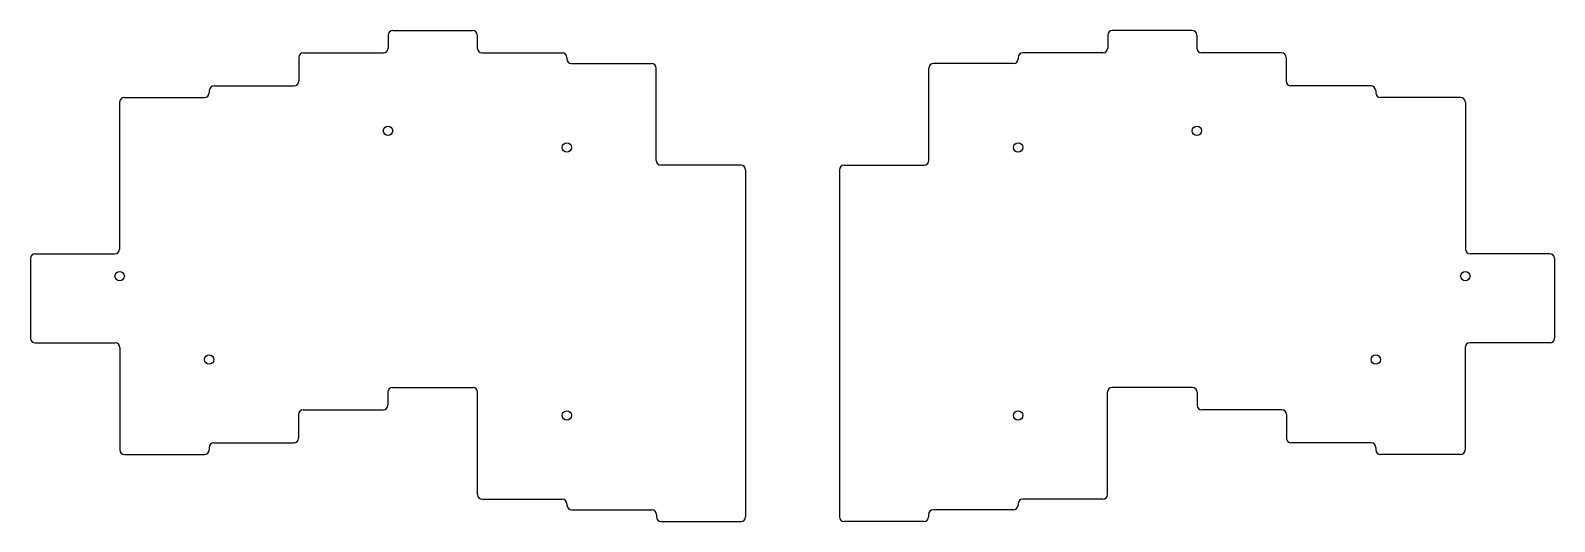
# Model space of a CAD drawing. Header units: millimetres. Extents: x 3 to 327, y 3 to 107.
import ezdxf

# ---------------------------------------------------------------- set-up
doc = ezdxf.new("R2010")
doc.units = ezdxf.units.MM

msp = doc.modelspace()

# ---------------------------------------------------------------- linework, layer by layer
for p, q in [((79.91, 107.44), (96.91, 107.44)), ((250.21, 107.44), (233.21, 107.44)), ((78.91, 106.44), (78.91, 103.68)), ((97.91, 106.44), (97.91, 103.68)), ((232.21, 106.44), (232.21, 103.68)), ((251.21, 106.44), (251.21, 103.68)), ((59.86, 101.68), (59.86, 96.63)), ((60.86, 102.68), (77.91, 102.68)), ((98.91, 102.68), (115.96, 102.68)), ((116.96, 101.68), (116.96, 101.39)), ((213.16, 101.68), (213.16, 101.39)), ((231.21, 102.68), (214.16, 102.68)), ((269.26, 102.68), (252.21, 102.68)), ((270.26, 101.68), (270.26, 96.63)), ((117.96, 100.39), (135.01, 100.39)), ((136.01, 79.72), (136.01, 99.39)), ((194.11, 79.72), (194.11, 99.39)), ((212.16, 100.39), (195.11, 100.39)), ((40.81, 94.63), (40.81, 94.16)), ((41.81, 95.63), (58.86, 95.63)), ((288.31, 95.63), (271.26, 95.63)), ((289.31, 94.63), (289.31, 94.16)), ((21.71, 92.16), (21.71, 60.82)), ((22.71, 93.16), (39.81, 93.16)), ((307.41, 93.16), (290.31, 93.16)), ((308.41, 92.16), (308.41, 60.82)), ((154.06, 78.72), (137.01, 78.72)), ((176.06, 78.72), (193.11, 78.72)), ((155.06, 77.72), (155.06, 3.72)), ((175.06, 77.72), (175.06, 3.72)), ((2.71, 58.82), (2.71, 41.82)), ((3.71, 59.82), (20.71, 59.82)), ((326.41, 59.82), (309.41, 59.82)), ((327.41, 58.82), (327.41, 41.82)), ((3.71, 40.82), (20.76, 40.82)), ((21.76, 39.82), (21.76, 18.01)), ((308.36, 39.82), (308.36, 18.01)), ((326.41, 40.82), (309.36, 40.82)), ((78.86, 30.29), (78.86, 27.53)), ((79.86, 31.29), (96.96, 31.29)), ((97.96, 8.48), (97.96, 30.29)), ((232.16, 8.48), (232.16, 30.29)), ((250.26, 31.29), (233.16, 31.29)), ((251.26, 30.29), (251.26, 27.53)), ((60.81, 26.53), (77.86, 26.53)), ((269.31, 26.53), (252.26, 26.53)), ((59.81, 25.53), (59.81, 20.48)), ((270.31, 25.53), (270.31, 20.48)), ((22.76, 17.01), (39.76, 17.01)), ((40.76, 18.48), (40.76, 18.01)), ((41.76, 19.48), (58.81, 19.48)), ((288.36, 19.48), (271.31, 19.48)), ((289.36, 18.48), (289.36, 18.01)), ((307.36, 17.01), (290.36, 17.01)), ((98.96, 7.48), (116.01, 7.48)), ((231.16, 7.48), (214.11, 7.48)), ((117.01, 6.48), (117.01, 6.19)), ((118.01, 5.19), (135.06, 5.19)), ((136.06, 4.19), (136.06, 3.72)), ((194.06, 4.19), (194.06, 3.72)), ((212.11, 5.19), (195.06, 5.19)), ((213.11, 6.48), (213.11, 6.19)), ((137.06, 2.72), (154.06, 2.72)), ((193.06, 2.72), (176.06, 2.72))]:
    msp.add_line(p, q)
for centre in [(78.88, 86.04), (251.23, 86.04), (116.98, 82.51), (213.13, 82.51), (21.71, 55.06), (308.41, 55.06), (40.78, 37.27), (289.33, 37.27), (116.98, 25.36), (213.13, 25.36)]:
    msp.add_circle(centre, 1)
for centre, start, end in [((79.91, 106.44), 90, 180), ((96.91, 106.44), 0, 90), ((233.21, 106.44), 90, 180), ((250.21, 106.44), 0, 90), ((60.86, 101.68), 90, 180), ((77.91, 103.68), 270, 0), ((98.91, 103.68), 180, 270), ((115.96, 101.68), 0, 90), ((117.96, 101.39), 180, 270), ((212.16, 101.39), 270, 0), ((214.16, 101.68), 90, 180), ((231.21, 103.68), 270, 0), ((252.21, 103.68), 180, 270), ((269.26, 101.68), 0, 90), ((135.01, 99.39), 0, 90), ((195.11, 99.39), 90, 180), ((41.81, 94.63), 90, 180), ((58.86, 96.63), 270, 0), ((271.26, 96.63), 180, 270), ((288.31, 94.63), 0, 90), ((22.71, 92.16), 90, 180), ((39.81, 94.16), 270, 0), ((290.31, 94.16), 180, 270), ((307.41, 92.16), 0, 90), ((137.01, 79.72), 180, 270), ((154.06, 77.72), 0, 90), ((176.06, 77.72), 90, 180), ((193.11, 79.72), 270, 0), ((3.71, 58.82), 90, 180), ((20.71, 60.82), 270, 0), ((309.41, 60.82), 180, 270), ((326.41, 58.82), 0, 90), ((3.71, 41.82), 180, 270), ((20.76, 39.82), 0, 90), ((309.36, 39.82), 90, 180), ((326.41, 41.82), 270, 0), ((79.86, 30.29), 90, 180), ((96.96, 30.29), 0, 90), ((233.16, 30.29), 90, 180), ((250.26, 30.29), 0, 90), ((60.81, 25.53), 90, 180), ((77.86, 27.53), 270, 0), ((252.26, 27.53), 180, 270), ((269.31, 25.53), 0, 90), ((58.81, 20.48), 270, 0), ((271.31, 20.48), 180, 270), ((22.76, 18.01), 180, 270), ((39.76, 18.01), 270, 0), ((41.76, 18.48), 90, 180), ((288.36, 18.48), 0, 90), ((290.36, 18.01), 180, 270), ((307.36, 18.01), 270, 0), ((98.96, 8.48), 180, 270), ((116.01, 6.48), 0, 90), ((214.11, 6.48), 90, 180), ((231.16, 8.48), 270, 0), ((118.01, 6.19), 180, 270), ((135.06, 4.19), 0, 90), ((137.06, 3.72), 180, 270), ((154.06, 3.72), 270, 0), ((176.06, 3.72), 180, 270), ((193.06, 3.72), 270, 0), ((195.06, 4.19), 90, 180), ((212.11, 6.19), 270, 0)]:
    msp.add_arc(centre, 1, start, end)

doc.saveas('drawing.dxf')
